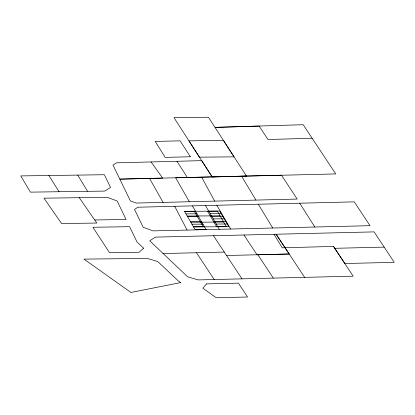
<?xml version="1.0" encoding="UTF-8"?>
<svg xmlns="http://www.w3.org/2000/svg" width="415" height="415" viewBox="0 0 415 415"><rect width="100%" height="100%" fill="white"/><g stroke="black" fill="none" stroke-linecap="round" stroke-linejoin="round"><path stroke-width="0.62" d="M312.132 138.216L268.033 139.533L259.131 126.087L215.027 127.405L246.494 176.105L212.164 176.951L173.958 117.585L208.46 117.248L214.98 127.353L303.199 124.718L335.756 173.942L119.811 179.13L112.979 165.061L116.418 162.836L201.732 160.641L212.174 176.889M333.51 246.422L282.278 247.817L273.993 234.283L155.454 237.115L149.737 240.799L187.622 276.815L198.142 279.907L353.181 276.193L333.51 246.422L344.798 263.52L394.25 262.342L374.107 231.881L273.993 234.283M151.081 161.943L162.654 178.087L119.811 179.13L130.372 200.912L136.286 203.065L297.166 199.07L281.531 175.203L175.644 177.781L189.349 201.747M187.082 230.071L153.078 230.89L143.165 227.28L134.507 209.435L137.925 207.215L354.275 201.856L370.024 225.687L187.082 230.071L174.715 206.307M334.755 248.305L384.176 247.122M162.929 253.544L224.287 252.081M226.564 255.5L289.177 254.001L276.115 234.231L304.626 277.36M289.177 254.001L257.035 254.779L243.947 234.999M94.693 219.95L126.098 219.494L117.108 200.953L107.272 197.301L44.016 198.183L61.57 223.545L96.845 223.047L79.27 197.69M87.612 191.331L104.725 191.087L110.535 187.435L104.373 174.725L20.75 175.908L30.409 192.135L87.612 191.331L77.704 175.104M195.481 211.235L184.447 211.302L194.951 229.371L205.985 229.303M208.724 211.152L219.758 211.079L228.758 226.569L217.725 226.637M184.473 211.349L217.356 211.142L226.408 226.715L193.525 226.922M185.946 213.886L196.98 213.813M210.223 213.73L221.257 213.663M187.201 216.039L220.08 215.831M187.445 216.464L198.484 216.397M211.723 216.314L222.756 216.241M213.222 218.892L224.256 218.824M190.449 221.626L201.483 221.558M214.726 221.475L225.76 221.408M190.801 222.233L223.68 222.025M191.948 224.209L202.982 224.142M216.225 224.059L227.259 223.986M193.452 226.792L204.486 226.72M257.871 254.753L273.319 278.107M213.471 235.725L242.012 278.859M196.492 252.74L214.202 279.523M176.94 161.279L187.362 177.496M299.718 203.205L314.824 227.01M48.856 175.509L59.055 191.735M258.28 204.232L272.728 228.022M241.587 176.168L255.915 200.097M216.817 205.264L230.636 229.033M205.466 205.544L219.276 229.303M207.536 211.204L216.589 226.777M192.363 205.871L206.167 229.62M194.293 211.287L203.345 226.86M149.525 178.414L163.105 202.396M201.628 177.138L214.659 201.119M206.514 283.896L202.883 288.207L216.262 297.752L247.553 297.01L238.392 283.139L206.514 283.896M143.585 248.18L139.077 252.273L109.441 252.605L92.908 227.264L129.599 226.694L137.023 241.997L143.585 248.18M180.712 282.594L130.922 292.451L83.944 259.11L147.263 258.415L157.783 261.569L178.097 280.732L180.712 282.594M190.355 156.746L165.17 157.394L155.236 141.422L180.126 140.841L190.355 156.746M223.389 140.337L188.95 140.861L199.444 157.166L234.055 156.865L223.389 140.337"/></g></svg>
